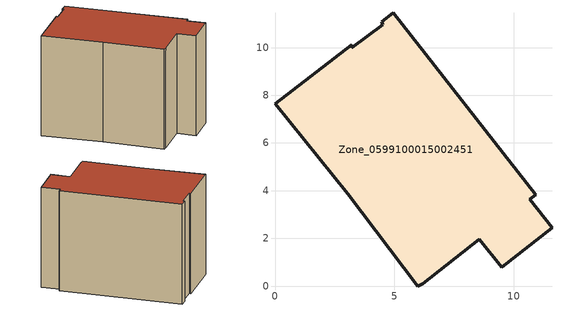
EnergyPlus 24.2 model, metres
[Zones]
Zone_0599100015002451
 floor ground (C_G): 3.22,10.12 3.23,9.99 4.52,10.95 4.48,11.09 4.96,11.45 10.92,3.83 10.67,3.64 11.61,2.44 9.51,0.8 8.57,1.98 6.19,0.1 5.97,0 3.04,3.88 0,7.65 z0.85
 wall outside (C_F): 3.04,3.88 5.97,0 6.19,0.1 8.57,1.98 9.51,0.8 11.61,2.44 10.67,3.64 10.92,3.83 4.96,11.45 4.48,11.09 4.52,10.95 3.23,9.99 3.22,10.12 0,7.65 3.04,3.88 z0.85:8.98
 roof outside (C_R): 3.23,9.99 3.22,10.12 0,7.65 3.04,3.88 5.97,0 6.19,0.1 8.57,1.98 9.51,0.8 11.61,2.44 10.67,3.64 10.92,3.83 4.96,11.45 4.48,11.09 4.52,10.95 z8.98
[BUILDING]
Pand.0599100015002451: North Axis=0; Terrain=City; Loads Convergence Tolerance Value=0.04; Temperature Convergence Tolerance Value=0.4; Solar Distribution=FullExterior; Maximum Number of Warmup Days=25; Minimum Number of Warmup Days=1
[Site:Location]
Rotterdam.The.Hague.AP_ZH_NLD Design_Conditions: Latitude=51.96; Longitude=4.45; Time Zone=1; Elevation=-4.5
[SITE:GROUNDTEMPERATURE:BUILDINGSURFACE]
18, 18, 18, 18, 18, 18, 18, 18, 18, 18, 18, 18
[MATERIAL] Thermal Absorptance=0.9; Solar Absorptance=0.7; Visible Absorptance=0.7
Name | Roughness | Thickness | Conductivity | Density | Specific Heat
G.TI.1975-1991 | MediumSmooth | 0.15 | 0.288461 | 540 | 1210
F.TI.1975-1991 | Rough | 0.3 | 0.230769 | 1920 | 840
R.TI.1975-1991 | MediumRough | 0.2 | 0.153846 | 1500 | 1000
[CONSTRUCTION]
C_G: G.TI.1975-1991
C_F: F.TI.1975-1991
C_R: R.TI.1975-1991
[ZONE]
Zone_0599100015002451: Type=1; Multiplier=1; Ceiling Height=Autocalculate; Volume=Autocalculate; Floor Area=autocalculate; Part of Total Floor Area=Yes
[ZONEINFILTRATION:DESIGNFLOWRATE]
Infil_Zone_0599100015002451: Zone or ZoneList or Space or SpaceList=Zone_0599100015002451; Schedule=AlwaysOn; Design Flow Rate Calculation Method=Flow/Area; Flow Rate per Floor Area=0.003; Constant Term Coefficient=1; Temperature Term Coefficient=0; Velocity Term Coefficient=0; Velocity Squared Term Coefficient=0
[HVACTEMPLATE:ZONE:IDEALLOADSAIRSYSTEM]
Zone_0599100015002451: Maximum Heating Supply Air Temperature=50; Minimum Cooling Supply Air Temperature=13; Maximum Heating Supply Air Humidity Ratio=0.0156; Minimum Cooling Supply Air Humidity Ratio=0.0077; Heating Limit=NoLimit; Cooling Limit=NoLimit; Dehumidification Control Type=ConstantSensibleHeatRatio; Cooling Sensible Heat Ratio=0.7; Dehumidification Setpoint=60; Humidification Control Type=None; Humidification Setpoint=30; Outdoor Air Method=None; Outdoor Air Flow Rate per Person=0.00944; Outdoor Air Flow Rate per Zone Floor Area=0; Outdoor Air Flow Rate per Zone=0; Demand Controlled Ventilation Type=None; Outdoor Air Economizer Type=NoEconomizer; Heat Recovery Type=None; Sensible Heat Recovery Effectiveness=0.7; Latent Heat Recovery Effectiveness=0.65
[ZONECONTROL:THERMOSTAT]
ThermostatControl_Zone_0599100015002451: Zone or ZoneList=Zone_0599100015002451; Control Type Schedule=DualSetpointControlType; Control 1=Thermostat_Zone_0599100015002451; Temperature Difference Between Cutout And Setpoint=0
[THERMOSTATSETPOINT:DUALSETPOINT]
Thermostat_Zone_0599100015002451: Heating Setpoint Temperature Schedule=HeatingSetpoint_Zone_0599100015002451; Cooling Setpoint Temperature Schedule=CoolingSetpoint_Zone_0599100015002451
[SCHEDULE:COMPACT]
HeatingSetpoint_Zone_0599100015002451: Through: 12/31, For: AllDays, Until: 24:00, 21
CoolingSetpoint_Zone_0599100015002451: Through: 12/31, For: AllDays, Until: 24:00, 24
DualSetpointControlType: Through: 12/31, For: AllDays, Until: 24:00, 4
AlwaysOn: Through: 12/31, For: AllDays, Until: 24:00, 1
